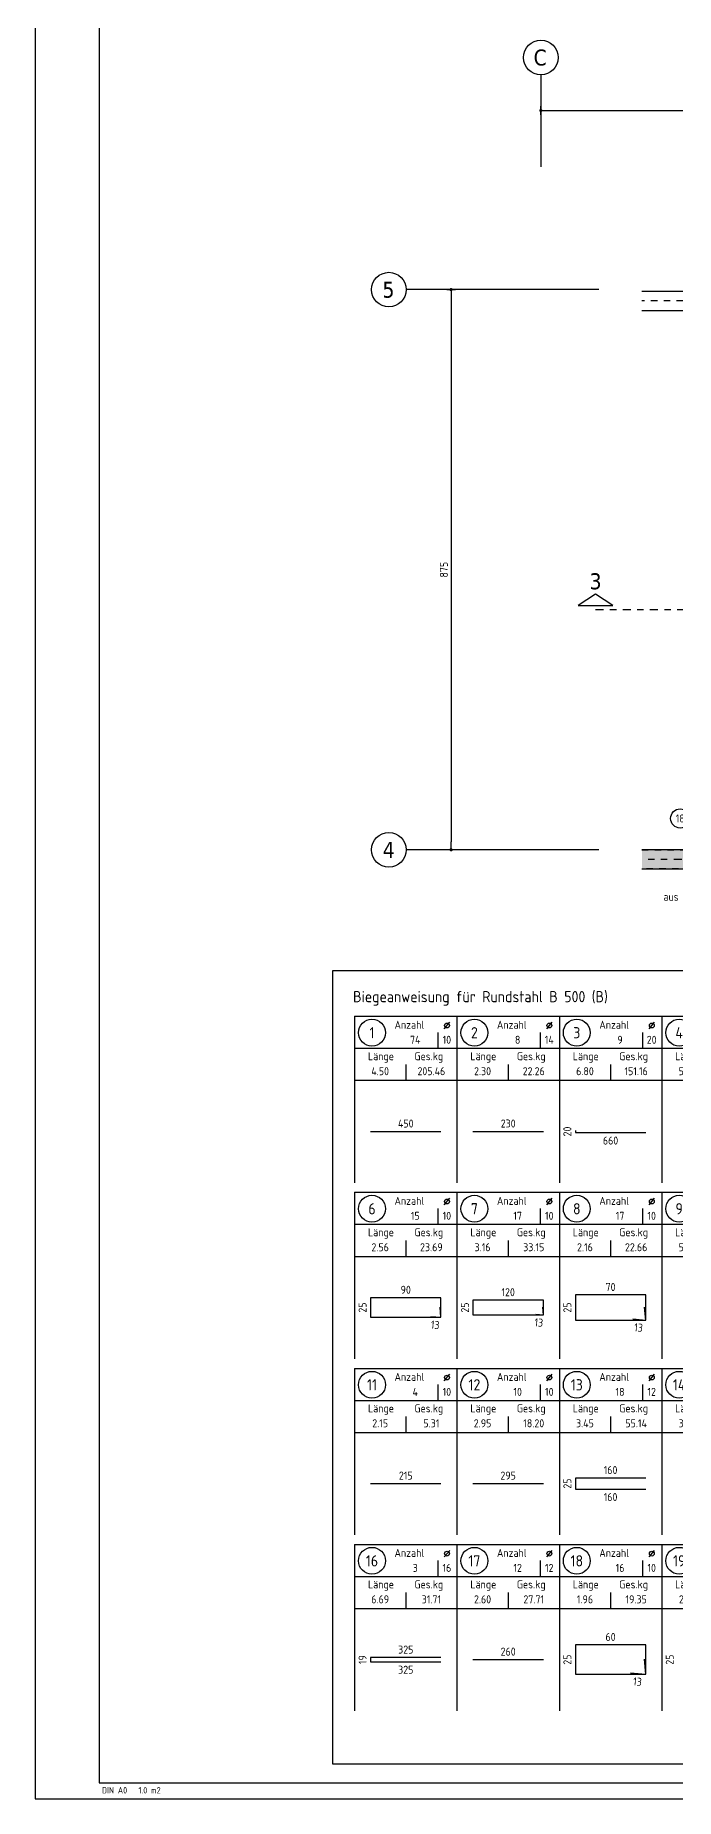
# Model space of a CAD drawing. Extents: x 40 to 149, y 46 to 88.
# Drawn here: x 39.96 to 49.96, y 46.05 to 73.6 of the extents above; entities that cross this region are included whole.
import ezdxf
from ezdxf.enums import TextEntityAlignment as Align

# ---------------------------------------------------------------- set-up
doc = ezdxf.new("R2010")
doc.units = 0
doc.header["$LTSCALE"] = 0.5
for name, pattern in [('AUSGEZOGEN', [1000.01, 1000, 0.01]), ('DIVIDE2', [0.625, 0.25, -0.125, 0, -0.125, 0, -0.125]), ('DOT', [0.175, 0.05, -0.125]), ('STRICHPUNKT', [1, 0.5, -0.25, 0, -0.25]), ('STRICHPUNKT2', [0.55, 0.25, -0.125, 0.05, -0.125])]:
    doc.linetypes.add(name, pattern=pattern)
for name, color, linetype in [('ACHSEN', 7, 'Continuous'), ('AFB', 7, 'Continuous'), ('BETON', 7, 'Continuous'), ('Brüstung 1.UG', 7, 'Continuous'), ('MASSE', 7, 'Continuous'), ('RAHMEN', 7, 'Continuous'), ('RND', 7, 'Continuous'), ('RND_BILD', 7, 'Continuous'), ('SCHNITTE', 7, 'STRICHPUNKT'), ('SFP_Achsen', 7, 'Continuous'), ('TEXT', 7, 'Continuous')]:
    doc.layers.add(name, color=color, linetype=linetype)
doc.styles.add('helv', font='tahoma.ttf')
doc.styles.add('txt', font='isocp.shx')
doc.dimstyles.new('DOT_I', dxfattribs={"dimscale": 0.5, "dimtxt": 0.25, "dimasz": 0.25, "dimexe": 0.1, "dimexo": 0.3, "dimgap": 0.1, "dimtad": 1, "dimdec": 3, "dimzin": 3, "dimtxsty": 'txt', "dimblk": 'DOT', "dimblk1": 'DOT', "dimblk2": 'DOT', "dimsah": 1, "dimcen": 0.1, "dimse1": 1, "dimse2": 1, "dimazin": 0, "dimtfac": 1, "dimtdec": 4, "dimtix": 1, "dimtmove": 2, "dimatfit": 3, "dimfxl": 0, "dimtvp": 1, "dimtolj": 1, "dimtzin": 0, "dimarcsym": 0})

# ---------------------------------------------------------------- blocks, each defined once
blk = doc.blocks.new('SCHN-1')
at = {"layer": 'SCHNITTE', "color": 5, "linetype": 'Continuous'}
blk.add_lwpolyline([(0.54, 0.125), (0, 0.485), (-0.54, 0.125)], close=True, dxfattribs=at)
at = {"layer": 'SCHNITTE', "color": 6, "linetype": 'Continuous', "style": 'helv'}
blk.add_attdef('SCHN-1', text='', height=0.5, dxfattribs=at).set_placement((0, 0.635), align=Align.CENTER)
blk = doc.blocks.new('DOT')
at = {"layer": 'MASSE', "color": 7, "linetype": 'Continuous'}
for p, q in [((0, 0), (-1, 0)), ((0, 0.54), (0, -0.54))]:
    blk.add_line(p, q, dxfattribs=at)
at = {"layer": 'MASSE', "color": 7, "linetype": 'Continuous', "const_width": 0.2}
blk.add_lwpolyline([(-0.1, 0, 1), (0.1, 0, 1)], format="xyb", close=True, dxfattribs=at)
blk = doc.blocks.new('*D22')
at = {"layer": 'DEFPOINTS', "color": 0, "linetype": 'AUSGEZOGEN', "transparency": 16777216}
for p in [(47.856, 72.426), (55.356, 72.426), (55.356, 72.426)]:
    blk.add_point(p, dxfattribs=at)
at = {"layer": 'MASSE', "color": 0, "linetype": 'AUSGEZOGEN', "lineweight": -2, "transparency": 16777216}
blk.add_line((47.981, 72.426), (55.231, 72.426), dxfattribs=at)
at = {"layer": 'MASSE', "color": 0, "linetype": 'AUSGEZOGEN', "lineweight": -2, "transparency": 16777216, "xscale": 0.125, "yscale": 0.125, "zscale": 0.125, "rotation": 180}
blk.add_blockref('DOT', (47.856, 72.426), dxfattribs=at)
at = {"layer": 'MASSE', "color": 0, "linetype": 'AUSGEZOGEN', "lineweight": -2, "transparency": 16777216, "xscale": 0.125, "yscale": 0.125, "zscale": 0.125}
blk.add_blockref('DOT', (55.356, 72.426), dxfattribs=at)
at = {"layer": 'MASSE', "color": 0, "linetype": 'AUSGEZOGEN', "transparency": 16777216, "insert": (51.606, 72.539), "char_height": 0.125, "attachment_point": 5, "style": 'txt'}
blk.add_mtext('\\A1;750', dxfattribs=at)
blk = doc.blocks.new('DINA0')
at = {"layer": 'RAHMEN'}
for p, q in [((0, 84.1), (0, 0)), ((0, 0), (118.9, 0))]:
    blk.add_line(p, q, dxfattribs=at)
at = {"layer": 'RAHMEN', "color": 5}
for p, q in [((2, 83.6), (2, 0.5)), ((2, 0.5), (118.4, 0.5))]:
    blk.add_line(p, q, dxfattribs=at)
at = {"layer": 'RAHMEN', "color": 7, "style": 'txt'}
blk.add_text('DIN A0   1.0 m2', height=0.2, dxfattribs=at).set_placement((2.083, 0.164))
blk = doc.blocks.new('*D54')
at = {"layer": 'DEFPOINTS', "color": 0, "linetype": 'AUSGEZOGEN', "transparency": 16777216}
for p in [(46.453, 69.628), (46.453, 60.878), (46.453, 60.878)]:
    blk.add_point(p, dxfattribs=at)
at = {"layer": 'MASSE', "color": 0, "linetype": 'AUSGEZOGEN', "lineweight": -2, "transparency": 16777216}
blk.add_line((46.453, 69.503), (46.453, 61.003), dxfattribs=at)
at = {"layer": 'MASSE', "color": 0, "linetype": 'AUSGEZOGEN', "lineweight": -2, "transparency": 16777216, "xscale": 0.125, "yscale": 0.125, "zscale": 0.125}
for p, rotation in [((46.453, 69.628), 90), ((46.453, 60.878), 270)]:
    blk.add_blockref('DOT', p, dxfattribs=dict(at, rotation=rotation))
at = {"layer": 'MASSE', "color": 0, "linetype": 'AUSGEZOGEN', "transparency": 16777216, "insert": (46.34, 65.253), "char_height": 0.125, "attachment_point": 5, "rotation": 90, "style": 'txt'}
blk.add_mtext('\\A1;875', dxfattribs=at)
blk = doc.blocks.new('RND_LEI')
at = {"layer": 'RND', "color": 7, "linetype": 'Continuous'}
blk.add_line((1.022, 0.066), (1.19, 0.27), dxfattribs=at)
for centre, radius in [((0, 0), 0.3), ((1.106, 0.168), 0.075)]:
    blk.add_circle(centre, radius, dxfattribs=at)
at = {"layer": 'RND', "color": 7, "linetype": 'Continuous', "style": 'txt'}
blk.add_attdef('POSL', text='', height=0.25, dxfattribs=at).set_placement((0, 0), align=Align.MIDDLE)
blk.add_attdef('ANZ', text='', height=0.25, dxfattribs=at).set_placement((0.931, 0.057), align=Align.RIGHT)
for tag, p in [('DUM', (1.253, 0.057)), ('ABSTD', (1.674, 0.057)), ('POSTXT', (0.374, -0.327))]:
    blk.add_attdef(tag, p, '', height=0.25, dxfattribs=at)
blk = doc.blocks.new('RND_LIS2')
at = {"layer": 'RND', "color": 3, "linetype": 'Continuous'}
for p, q in [((0, 0), (0, -5.2)), ((0, 0), (3.2, 0)), ((3.2, 0), (3.2, -2)), ((2.6, -0.503), (2.6, -1)), ((0, -1), (3.2, -1)), ((1.6, -1.503), (1.6, -2)), ((0, -2), (3.2, -2))]:
    blk.add_line(p, q, dxfattribs=at)
at = {"layer": 'RND', "color": 7, "linetype": 'Continuous'}
blk.add_line((2.805, -0.39), (2.973, -0.186), dxfattribs=at)
at = {"layer": 'RND', "color": 1, "linetype": 'Continuous'}
blk.add_circle((0.545, -0.513), 0.42, dxfattribs=at)
at = {"layer": 'RND', "color": 7, "linetype": 'Continuous'}
blk.add_circle((2.889, -0.288), 0.075, dxfattribs=at)
at = {"layer": 'RND', "color": 7, "linetype": 'Continuous', "style": 'txt'}
for s, p in [('Anzahl', (1.249, -0.391)), ('Länge', (0.42, -1.373)), ('Ges.kg', (1.872, -1.373))]:
    blk.add_text(s, height=0.25, dxfattribs=at).set_placement(p)
at = {"layer": 'RND', "color": 1, "linetype": 'Continuous', "style": 'txt'}
blk.add_attdef('POS1', text='', height=0.35, dxfattribs=at).set_placement((0.545, -0.513), align=Align.MIDDLE)
at = {"layer": 'RND', "color": 7, "linetype": 'Continuous', "style": 'txt'}
for tag, p in [('STK1', (1.897, -0.859)), ('DS1', (2.885, -0.859)), ('LANG1', (0.8, -1.841)), ('GEW', (2.4, -1.841))]:
    blk.add_attdef(tag, text='', height=0.25, dxfattribs=at).set_placement(p, align=Align.CENTER)

msp = doc.modelspace()

# ---------------------------------------------------------------- hatches: boundary and pattern name
at = {"layer": 'Brüstung 1.UG', "linetype": 'DOT'}
h = msp.add_hatch(dxfattribs=at)
h.set_pattern_fill('DOTS', color=102, scale=0.8, double=1)
h.set_pattern_definition([(0, (-40.828506, 443.27496), (0.025, 0.05), [0, -0.05])])
h.paths.add_polyline_path([(49.4348, 60.8781), (49.4348, 60.5781), (55.2064, 60.5781), (55.2064, 60.8781)])
h.paths.add_polyline_path([(61.6823, 60.5781), (61.6823, 60.8781), (55.5064, 60.8781), (55.5064, 60.5781)])

# ---------------------------------------------------------------- linework, layer by layer
at = {"layer": 'ACHSEN', "color": 140, "linetype": 'AUSGEZOGEN'}
for p, q in [((47.8564, 72.9831), (47.8564, 71.5476)), ((48.7602, 69.6281), (45.7508, 69.6281)), ((48.7602, 60.8781), (45.7508, 60.8781))]:
    msp.add_line(p, q, dxfattribs=at)
at = {"layer": 'AFB', "color": 1, "linetype": 'DIVIDE2'}
for p, q in [((55.7264, 69.4531), (49.4348, 69.4531)), ((51.3064, 60.7281), (49.4348, 60.7281))]:
    msp.add_line(p, q, dxfattribs=at)
at = {"layer": 'BETON', "color": 6, "linetype": 'AUSGEZOGEN', "lineweight": -2}
for points in [[(49.4348, 69.6031), (55.5764, 69.6031), (55.5764, 71.8289)], [(49.4348, 69.3031), (51.1564, 69.3031)], [(49.4348, 60.5781), (52.5664, 60.5781), (52.5664, 60.8781), (51.4564, 60.8781), (51.4564, 61.2281), (51.1564, 61.2281), (51.1564, 60.8781), (49.4348, 60.8781)]]:
    msp.add_lwpolyline(points, dxfattribs=at)
at = {"layer": 'Brüstung 1.UG', "color": 102, "linetype": 'DOT'}
for p, q in [((49.4348, 60.8781), (55.2064, 60.8781)), ((55.2064, 60.5781), (49.4348, 60.5781))]:
    msp.add_line(p, q, dxfattribs=at)
at = {"layer": 'RND_BILD', "color": 1, "linetype": 'AUSGEZOGEN'}
for points in [[(45.1946, 56.4767), (46.2946, 56.4767)], [(46.7946, 56.4767), (47.8946, 56.4767)], [(48.3946, 56.4933), (48.3946, 56.46), (49.4946, 56.46)], [(46.1363, 53.5877), (46.2946, 53.5739), (46.2946, 53.8794), (45.1946, 53.8794), (45.1946, 53.5739), (46.2946, 53.5739), (46.2807, 53.7322)], [(47.7758, 53.6225), (47.8946, 53.6121), (47.8946, 53.8412), (46.7946, 53.8412), (46.7946, 53.6121), (47.8946, 53.6121), (47.8842, 53.7308)], [(49.2911, 53.548), (49.4946, 53.5302), (49.4946, 53.9231), (48.3946, 53.9231), (48.3946, 53.5302), (49.4946, 53.5302), (49.4768, 53.7337)], [(45.1946, 50.9767), (46.2946, 50.9767)], [(46.7946, 50.9767), (47.8946, 50.9767)], [(49.4946, 51.0626), (48.3946, 51.0626), (48.3946, 50.8907), (49.4946, 50.8907)], [(46.2946, 48.2588), (45.1946, 48.2588), (45.1946, 48.1945), (46.2946, 48.1945)], [(46.7946, 48.2267), (47.8946, 48.2267)], [(49.2571, 48.0183), (49.4946, 47.9975), (49.4946, 48.4558), (48.3946, 48.4558), (48.3946, 47.9975), (49.4946, 47.9975), (49.4738, 48.2349)]]:
    msp.add_lwpolyline(points, dxfattribs=at)
at = {"layer": 'SCHNITTE', "color": 5, "linetype": 'STRICHPUNKT2'}
msp.add_line((48.7106, 64.6294), (50.1242, 64.6294), dxfattribs=at)
at = {"layer": 'SFP_Achsen', "color": 7, "linetype": 'AUSGEZOGEN'}
for centre in [(47.8564, 73.2536), (45.4804, 69.6281), (45.4804, 60.8781)]:
    msp.add_circle(centre, 0.2705, dxfattribs=at)
at = {"layer": 'TEXT', "color": 1, "linetype": 'AUSGEZOGEN'}
msp.add_lwpolyline([(44.6044, 58.99), (62.2571, 58.99), (62.2571, 46.5947), (44.6044, 46.5947)], close=True, dxfattribs=at)

# ---------------------------------------------------------------- block references
at = {"layer": 'RAHMEN', "color": 7, "linetype": 'AUSGEZOGEN', "xscale": 0.5, "yscale": 0.5, "zscale": 0.5}
msp.add_blockref('DINA0', (39.9553, 46.0537), dxfattribs=at)
at = {"layer": 'RND', "color": 7, "linetype": 'AUSGEZOGEN', "xscale": 0.5, "yscale": 0.5, "zscale": 0.5}
msp.add_blockref('RND_LEI', (50.0331, 61.3674), dxfattribs=at).add_auto_attribs({'POSL': '18', 'DUM': '10', 'ANZ': '...', 'POSTXT': '-12.5'})
at = {"layer": 'RND_BILD', "color": 6, "linetype": 'AUSGEZOGEN', "xscale": 0.5, "yscale": 0.5, "zscale": 0.5}
msp.add_blockref('RND_LIS2', (44.9446, 58.2767), dxfattribs=at).add_auto_attribs({'POS1': '1', 'STK1': '74', 'DS1': '10', 'LANG1': '4.50', 'GEW': '205.46'})
at = {"layer": 'RND_BILD', "color": 7, "linetype": 'AUSGEZOGEN', "xscale": 0.5, "yscale": 0.5, "zscale": 0.5}
for p, values in [((46.5446, 58.2767), {'POS1': '2', 'STK1': '8', 'DS1': '14', 'LANG1': '2.30', 'GEW': '22.26'}), ((48.1446, 58.2767), {'POS1': '3', 'STK1': '9', 'DS1': '20', 'LANG1': '6.80', 'GEW': '151.16'}), ((49.7446, 58.2767), {'POS1': '4', 'STK1': '42', 'DS1': '12', 'LANG1': '5.35', 'GEW': '199.53'}), ((44.9446, 55.5267), {'POS1': '6', 'STK1': '15', 'DS1': '10', 'LANG1': '2.56', 'GEW': '23.69'}), ((46.5446, 55.5267), {'POS1': '7', 'STK1': '17', 'DS1': '10', 'LANG1': '3.16', 'GEW': '33.15'}), ((48.1446, 55.5267), {'POS1': '8', 'STK1': '17', 'DS1': '10', 'LANG1': '2.16', 'GEW': '22.66'}), ((49.7446, 55.5267), {'POS1': '9', 'STK1': '12', 'DS1': '14', 'LANG1': '5.50', 'GEW': '79.86'}), ((44.9446, 52.7767), {'POS1': '11', 'STK1': '4', 'DS1': '10', 'LANG1': '2.15', 'GEW': '5.31'}), ((46.5446, 52.7767), {'POS1': '12', 'STK1': '10', 'DS1': '10', 'LANG1': '2.95', 'GEW': '18.20'}), ((48.1446, 52.7767), {'POS1': '13', 'STK1': '18', 'DS1': '12', 'LANG1': '3.45', 'GEW': '55.14'}), ((49.7446, 52.7767), {'POS1': '14', 'STK1': '32', 'DS1': '14', 'LANG1': '3.80', 'GEW': '147.14'}), ((44.9446, 50.0267), {'POS1': '16', 'STK1': '3', 'DS1': '16', 'LANG1': '6.69', 'GEW': '31.71'}), ((46.5446, 50.0267), {'POS1': '17', 'STK1': '12', 'DS1': '12', 'LANG1': '2.60', 'GEW': '27.71'}), ((48.1446, 50.0267), {'POS1': '18', 'STK1': '16', 'DS1': '10', 'LANG1': '1.96', 'GEW': '19.35'}), ((49.7446, 50.0267), {'POS1': '19', 'STK1': '5', 'DS1': '12', 'LANG1': '2.02', 'GEW': '8.97'})]:
    msp.add_blockref('RND_LIS2', p, dxfattribs=at).add_auto_attribs(values)
at = {"layer": 'SCHNITTE', "color": 5, "linetype": 'STRICHPUNKT2', "xscale": 0.5, "yscale": 0.5, "zscale": 0.5}
msp.add_blockref('SCHN-1', (48.7106, 64.6294), dxfattribs=at).add_auto_attribs({'SCHN-1': '3'})

# ---------------------------------------------------------------- texts
at = {"layer": 'RND_BILD', "color": 7, "linetype": 'AUSGEZOGEN', "style": 'txt'}
for s, p in [('450', (45.7446, 56.6017)), ('230', (47.3446, 56.6017)), ('660', (48.9446, 56.335)), ('90', (45.7446, 54.0044)), ('120', (47.3446, 53.9662)), ('70', (48.9446, 54.0481)), ('160', (48.9446, 51.1876)), ('215', (45.7446, 51.1017)), ('295', (47.3446, 51.1017)), ('160', (48.9446, 50.7657)), ('60', (48.9446, 48.5808)), ('325', (45.7446, 48.3838)), ('260', (47.3446, 48.3517)), ('325', (45.7446, 48.0695))]:
    msp.add_text(s, height=0.125, dxfattribs=at).set_placement(p, align=Align.MIDDLE)
for s, rotation, p in [('20', 90, (48.2696, 56.4767)), ('25', 90, (45.0696, 53.7267)), ('25', 90, (46.6696, 53.7267)), ('25', 90, (48.2696, 53.7267)), ('13', 354.99986, (46.2045, 53.4563)), ('13', 354.99986, (47.8243, 53.4927)), ('13', 354.99986, (49.3819, 53.4146)), ('25', 90, (48.2696, 50.9767)), ('19', 90, (45.0696, 48.2267)), ('25', 90, (48.2696, 48.2267)), ('25', 90, (49.8696, 48.2267)), ('13', 354.99986, (49.365, 47.8833))]:
    msp.add_text(s, height=0.125, rotation=rotation, dxfattribs=at).set_placement(p, align=Align.MIDDLE)
at = {"layer": 'SFP_Achsen', "color": 6, "linetype": 'AUSGEZOGEN', "style": 'helv'}
for s, p in [('C', (47.7424, 73.1292)), ('5', (45.3804, 69.5019)), ('4', (45.3851, 60.7519))]:
    msp.add_text(s, height=0.25, dxfattribs=at).set_placement(p)
at = {"layer": 'TEXT', "color": 7, "linetype": 'AUSGEZOGEN', "style": 'txt'}
msp.add_text('aus _08_463_', height=0.125, dxfattribs=at).set_placement((49.7709, 60.0814))
at = {"layer": 'TEXT', "color": 1, "linetype": 'AUSGEZOGEN', "style": 'txt'}
msp.add_text('Biegeanweisung für Rundstahl B 500 (B)', height=0.175, dxfattribs=at).set_placement((44.9212, 58.4961))

# ---------------------------------------------------------------- dimensions: what is measured, and where the dimension line sits
at = {"layer": 'MASSE', "color": 7, "linetype": 'AUSGEZOGEN'}
dim = msp.add_linear_dim(base=(55.3564, 72.4263), p1=(47.8564, 72.4263), p2=(55.3564, 72.4263), dimstyle='DOT_I', override={"dimdec": 0, "dimlfac": 100}, dxfattribs=at)
dim.commit()
dim.dimension.update_dxf_attribs({"geometry": '*D22', "text_midpoint": (51.6064, 72.5388)})
dim = msp.add_linear_dim(base=(46.4526, 60.8781), p1=(46.4526, 69.6281), p2=(46.4526, 60.8781), angle=90, dimstyle='DOT_I', override={"dimdec": 0, "dimlfac": 100}, dxfattribs=at)
dim.commit()
dim.dimension.update_dxf_attribs({"geometry": '*D54', "text_midpoint": (46.3401, 65.2531)})

doc.saveas('drawing.dxf')
